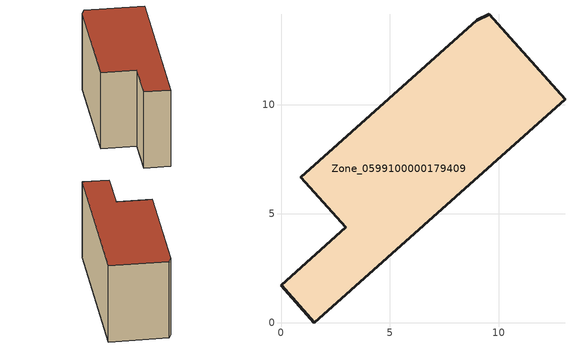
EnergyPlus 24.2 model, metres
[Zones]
Zone_0599100000179409
 floor ground (C_G): 8.98,13.88 9.56,14.15 13.03,10.26 1.52,0 0,1.71 2.96,4.38 0.91,6.68 z0
 wall outside (C_F): 1.52,0 13.03,10.26 9.56,14.15 8.98,13.88 0.91,6.68 2.96,4.38 0,1.71 1.52,0 z0:7.24
 roof outside (C_R): 9.56,14.15 8.98,13.88 0.91,6.68 2.96,4.38 0,1.71 1.52,0 13.03,10.26 z7.24
[BUILDING]
Pand.0599100000179409: North Axis=0; Terrain=City; Loads Convergence Tolerance Value=0.04; Temperature Convergence Tolerance Value=0.4; Solar Distribution=FullExterior; Maximum Number of Warmup Days=25; Minimum Number of Warmup Days=1
[Site:Location]
Rotterdam.The.Hague.AP_ZH_NLD Design_Conditions: Latitude=51.96; Longitude=4.45; Time Zone=1; Elevation=-4.5
[SITE:GROUNDTEMPERATURE:BUILDINGSURFACE]
18, 18, 18, 18, 18, 18, 18, 18, 18, 18, 18, 18
[MATERIAL] Thermal Absorptance=0.9; Solar Absorptance=0.7; Visible Absorptance=0.7
Name | Roughness | Thickness | Conductivity | Density | Specific Heat
G.TI.1975-1991 | MediumSmooth | 0.15 | 0.288461 | 540 | 1210
F.TI.1975-1991 | Rough | 0.3 | 0.230769 | 1920 | 840
R.TI.1975-1991 | MediumRough | 0.2 | 0.153846 | 1500 | 1000
[CONSTRUCTION]
C_G: G.TI.1975-1991
C_F: F.TI.1975-1991
C_R: R.TI.1975-1991
[ZONE]
Zone_0599100000179409: Type=1; Multiplier=1; Ceiling Height=Autocalculate; Volume=Autocalculate; Floor Area=autocalculate; Part of Total Floor Area=Yes
[ZONEINFILTRATION:DESIGNFLOWRATE]
Infil_Zone_0599100000179409: Zone or ZoneList or Space or SpaceList=Zone_0599100000179409; Schedule=AlwaysOn; Design Flow Rate Calculation Method=Flow/Area; Flow Rate per Floor Area=0.003; Constant Term Coefficient=1; Temperature Term Coefficient=0; Velocity Term Coefficient=0; Velocity Squared Term Coefficient=0
[HVACTEMPLATE:ZONE:IDEALLOADSAIRSYSTEM]
Zone_0599100000179409: Maximum Heating Supply Air Temperature=50; Minimum Cooling Supply Air Temperature=13; Maximum Heating Supply Air Humidity Ratio=0.0156; Minimum Cooling Supply Air Humidity Ratio=0.0077; Heating Limit=NoLimit; Cooling Limit=NoLimit; Dehumidification Control Type=ConstantSensibleHeatRatio; Cooling Sensible Heat Ratio=0.7; Dehumidification Setpoint=60; Humidification Control Type=None; Humidification Setpoint=30; Outdoor Air Method=None; Outdoor Air Flow Rate per Person=0.00944; Outdoor Air Flow Rate per Zone Floor Area=0; Outdoor Air Flow Rate per Zone=0; Demand Controlled Ventilation Type=None; Outdoor Air Economizer Type=NoEconomizer; Heat Recovery Type=None; Sensible Heat Recovery Effectiveness=0.7; Latent Heat Recovery Effectiveness=0.65
[ZONECONTROL:THERMOSTAT]
ThermostatControl_Zone_0599100000179409: Zone or ZoneList=Zone_0599100000179409; Control Type Schedule=DualSetpointControlType; Control 1=Thermostat_Zone_0599100000179409; Temperature Difference Between Cutout And Setpoint=0
[THERMOSTATSETPOINT:DUALSETPOINT]
Thermostat_Zone_0599100000179409: Heating Setpoint Temperature Schedule=HeatingSetpoint_Zone_0599100000179409; Cooling Setpoint Temperature Schedule=CoolingSetpoint_Zone_0599100000179409
[SCHEDULE:COMPACT]
HeatingSetpoint_Zone_0599100000179409: Through: 12/31, For: AllDays, Until: 24:00, 21
CoolingSetpoint_Zone_0599100000179409: Through: 12/31, For: AllDays, Until: 24:00, 24
DualSetpointControlType: Through: 12/31, For: AllDays, Until: 24:00, 4
AlwaysOn: Through: 12/31, For: AllDays, Until: 24:00, 1
